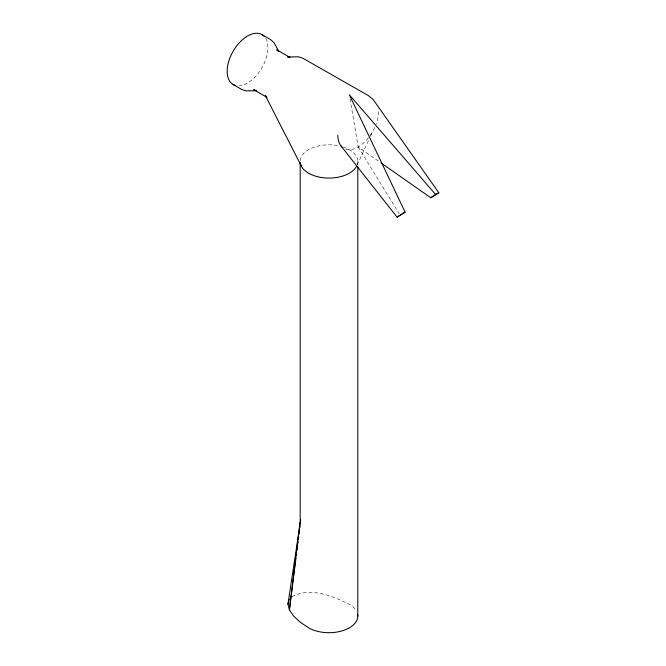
<?xml version="1.0" encoding="UTF-8"?>
<svg xmlns="http://www.w3.org/2000/svg" width="666" height="666" viewBox="0 0 666 666"><rect width="100%" height="100%" fill="white"/><g stroke="black" fill="none" stroke-linecap="round" stroke-linejoin="round"><path stroke-width="0.5" stroke-dasharray="3.33 2.5" d="M357.234 164.827L368.748 140.01M370.454 136.339L372.585 131.743M291.999 596.744C309.948 586.779 332.409 595.837 349.359 604.312A28.796 16.625 0 0 1 356.385 610.938M350.05 98.901L358.183 146.945L378.446 161.122M358.183 146.945L399.159 213.644M357.792 161.447L357.792 164.56M300.233 160.581A28.796 16.625 0 0 1 338.495 145.746M343.39 147.044A28.796 16.625 0 0 1 357.159 164.902M265.676 38.387A28.796 16.625 -60 0 1 262.304 67.199A28.796 16.625 -60 0 1 239.252 85.806M378.546 111.672A28.796 16.625 -60 0 1 376.182 124.026M374.742 127.564A28.796 16.625 -60 0 1 368.931 137.196M368.365 137.912A28.796 16.625 -60 0 1 344.555 148.768"/><path stroke-width="1" d="M295.346 562.812L289.394 609.84L293.54 615.967L300.1 622.102L308.624 627.83A28.796 16.625 0 0 0 341.392 631.077A28.796 16.625 0 0 0 357.634 614.335M295.604 560.772L295.995 557.7M296.253 555.66L296.645 552.589M296.903 550.549L297.419 546.461M297.677 544.413L298.068 541.35M298.326 539.302L298.718 536.238M298.976 534.19L299.359 531.127M299.75 528.055L300.008 526.015M300.399 522.952L300.657 520.904M300.191 162.479L300.191 521.12L289.394 609.84L287.945 604.129L300.707 519.896M287.945 604.129L289.302 599.242M340.542 145.363L397.044 217.133L405.086 212.146L349.359 94.813L435.631 194.514L438.827 192.782L373.193 99.575L368.365 95.604L302.664 58.117L298.443 56.818L287.587 56.968L289.269 57.492M438.827 192.782L430.785 197.76L380.977 162.895M405.086 212.146L397.044 217.133M430.785 197.76L435.631 194.514M256.052 90.743L246.179 90.884L241.958 89.577L233.133 84.482M256.194 90.468L253.663 89.685L267.024 97.403M261.938 34.599L270.762 39.694L273.992 42.699L278.813 51.315M290.068 57.492L276.706 49.783L277.997 50.982M266.625 96.72L265.326 95.513L301.174 165.742M357.792 166.642L357.792 616.075M356.81 165.742A28.796 16.625 0 0 1 326.731 178.022A28.796 16.625 0 0 1 300.349 163.178M235.564 85.481A28.796 16.625 -60 0 1 233.133 51.232A28.796 16.625 -60 0 1 264.011 36.214M342.357 147.361A28.796 16.625 -60 0 1 337.82 135.181"/></g></svg>
